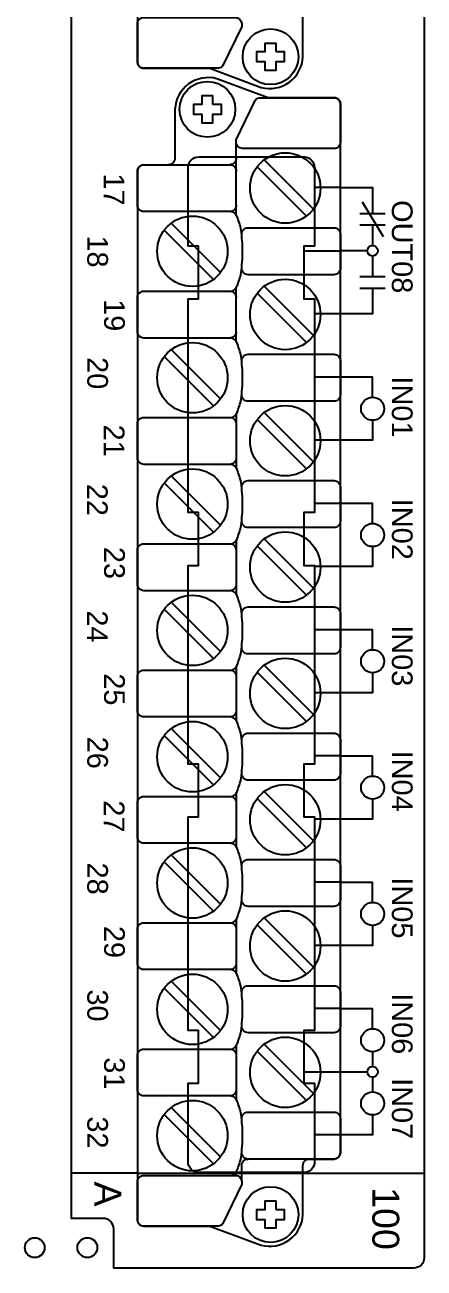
# Model space of a CAD drawing. Extents: x 3 to 47, y 1 to 34.4.
# Drawn here: x 13.21 to 15.11, y 8.36 to 14.26 of the extents above; entities that cross this region are included whole.
import ezdxf

# ---------------------------------------------------------------- set-up
doc = ezdxf.new("R2010")
doc.units = 0
doc.header["$MEASUREMENT"] = 0
for name, color, linetype in [('2_1__X__NONE', 7, 'CONTINUOUS'), ('2_2__8___7__12_VDC_INPUTS_', 7, 'CONTINUOUS'), ('2_3__A___2__125_VDC____5__', 7, 'CONTINUOUS'), ('2_4__B___2__48_VDC____5__1', 7, 'CONTINUOUS'), ('2_5__C___2__220_VDC____5__', 7, 'CONTINUOUS'), ('5_0____DWG', 7, 'CONTINUOUS')]:
    doc.layers.add(name, color=color, linetype=linetype)
doc.styles.add('ARIAL', font='arial.ttf')

msp = doc.modelspace()

# ---------------------------------------------------------------- linework, layer by layer
at = {"layer": '2_1__X__NONE'}
msp.add_lwpolyline([(14.038, 13.6344), (14.5399, 13.6343, -0.385662), (14.5864, 13.585), (14.5863, 13.2102), (14.5363, 13.2102), (14.5362, 12.9601), (14.5865, 12.9601), (14.5865, 11.9446), (14.5362, 11.9446), (14.5362, 11.6943), (14.5865, 11.6943), (14.5865, 10.7498), (14.5362, 10.7498), (14.5362, 10.4996), (14.5864, 10.4996), (14.5865, 9.484), (14.5362, 9.484), (14.5362, 9.2339), (14.5865, 9.2339), (14.5865, 8.8631, -0.439503), (14.5345, 8.8097), (14.0429, 8.8097, -0.46288), (13.9863, 8.8632), (13.9863, 9.2339), (14.036, 9.2339), (14.036, 9.484), (13.9864, 9.484), (13.9863, 10.4996), (14.0359, 10.4996), (14.0359, 10.7498), (13.9863, 10.7498), (13.9863, 11.6943), (14.036, 11.6943), (14.036, 11.9446), (13.9863, 11.9446), (13.9863, 12.9601), (14.036, 12.9601), (14.036, 13.2102), (13.9863, 13.2102), (13.9864, 13.5862, -0.406493)], format="xyb", close=True, dxfattribs=at)
for points in [[(14.7099, 13.4887), (14.5865, 13.4887)], [(14.5362, 13.1887), (14.7099, 13.1887)], [(14.7099, 12.8887), (14.5865, 12.8887)], [(14.7099, 12.5887), (14.5865, 12.5887)], [(14.7099, 12.2887), (14.5865, 12.2887)], [(14.7099, 11.9887), (14.5865, 11.9887)], [(14.7099, 11.6887), (14.5865, 11.6887)], [(14.7099, 11.3887), (14.5865, 11.3887)], [(14.7099, 11.0887), (14.5865, 11.0887)], [(14.7099, 10.7887), (14.5865, 10.7887)], [(14.7099, 10.4887), (14.5865, 10.4887)], [(14.7099, 10.1887), (14.5865, 10.1887)], [(14.7099, 9.8887), (14.5865, 9.8887)], [(14.7099, 9.5887), (14.5865, 9.5887)], [(14.5362, 9.2887), (14.7098, 9.2887)], [(14.7099, 8.9887), (14.5865, 8.9887)], [(13.7459, 8.8074), (14.5319, 8.8074)]]:
    msp.add_lwpolyline(points, dxfattribs=at)
at = {"layer": '2_2__8___7__12_VDC_INPUTS_'}
for points in [[(13.7755, 19.0976, 0.414213), (13.7455, 19.0676), (13.7454, 14.0858, 0.414214), (13.7754, 14.0558), (14.0885, 14.0558), (14.3332, 13.9649, 0.480048), (14.5314, 14.1099), (14.5314, 14.3441, -0.414214), (14.5614, 14.3741), (14.6796, 14.3741, 0.414212), (14.7096, 14.4041), (14.7096, 14.4041), (14.7097, 19.3852, 0.414215), (14.6797, 19.4152), (14.3668, 19.4151), (14.122, 19.506, 0.47859), (13.9235, 19.361), (13.9235, 19.1276, -0.414214), (13.8935, 19.0976)], [(13.7755, 13.5975, 0.414213), (13.7455, 13.5675), (13.7454, 8.5857, 0.414214), (13.7754, 8.5557), (14.0885, 8.5557), (14.3332, 8.4648, 0.480048), (14.5314, 8.6098), (14.5314, 8.844, -0.414214), (14.5614, 8.874), (14.6796, 8.874, 0.414212), (14.7096, 8.904), (14.7096, 8.904), (14.7097, 13.8851, 0.414215), (14.6797, 13.9151), (14.3668, 13.915), (14.122, 14.0059, 0.47859), (13.9235, 13.8609), (13.9235, 13.6275, -0.414214), (13.8935, 13.5975)], [(14.2142, 13.3581), (14.2142, 13.7163), (14.304, 13.9022, -0.241986), (14.3239, 13.915), (14.6796, 13.9151, -0.422157), (14.7095, 13.8884), (14.7096, 13.7041, -0.414214), (14.6796, 13.6741), (14.2425, 13.6741, -0.390527), (14.2142, 13.7041)], [(14.2142, 13.4046, -0.414214), (14.1842, 13.3746), (13.7755, 13.3746, -0.414214), (13.7455, 13.4046), (13.7455, 13.5675, -0.414214), (13.7755, 13.5975), (14.1842, 13.5975, -0.414214), (14.2142, 13.5675)], [(14.2142, 13.6275, -0.414214), (14.1842, 13.5975)], [(14.1842, 12.9967, 0.191033), (14.2081, 13.0052, 0.081668), (14.2183, 13.0209, 0.0591), (14.2376, 13.0846, 0.034646), (14.2447, 13.1861, 0.03436), (14.2376, 13.2868, 0.0591), (14.2183, 13.3505, 0.081668), (14.2081, 13.3661, 0.191033), (14.1842, 13.3746)], [(14.2409, 13.2598), (14.2409, 13.2676, -0.414214), (14.2709, 13.2976), (14.6796, 13.2976, -0.414214), (14.7096, 13.2676), (14.7096, 13.1048, -0.414214), (14.6796, 13.0748), (14.2709, 13.0748, -0.414214), (14.2409, 13.1048), (14.2409, 13.1116)], [(14.2142, 12.8039, -0.414214), (14.1842, 12.7739), (13.7755, 12.7739, -0.414214), (13.7455, 12.8039), (13.7455, 12.9667, -0.414214), (13.7755, 12.9967), (14.1842, 12.9967, -0.414214), (14.2142, 12.9667)], [(14.1842, 12.396, 0.191033), (14.2081, 12.4045, 0.081668), (14.2183, 12.4201, 0.0591), (14.2376, 12.4838, 0.034646), (14.2447, 12.5853, 0.03436), (14.2376, 12.686, 0.0591), (14.2183, 12.7497, 0.081668), (14.2081, 12.7654, 0.191033), (14.1842, 12.7739)], [(14.2409, 12.659), (14.2409, 12.6669, -0.414214), (14.2709, 12.6969), (14.6796, 12.6969, -0.414214), (14.7096, 12.6669), (14.7096, 12.504, -0.414214), (14.6796, 12.474), (14.2709, 12.474, -0.414214), (14.2409, 12.504), (14.2409, 12.5109)], [(14.2142, 12.2039, -0.414214), (14.1842, 12.1739), (13.7755, 12.1739, -0.414214), (13.7455, 12.2039), (13.7455, 12.3667, -0.414214), (13.7755, 12.3967), (14.1842, 12.3967, -0.414214), (14.2142, 12.3667)], [(14.1842, 11.796, 0.191033), (14.2081, 11.8045, 0.081668), (14.2183, 11.8201, 0.0591), (14.2376, 11.8838, 0.034646), (14.2447, 11.9853, 0.03436), (14.2376, 12.086, 0.0591), (14.2183, 12.1497, 0.081668), (14.2081, 12.1654, 0.191033), (14.1842, 12.1739)], [(14.2409, 12.059), (14.2409, 12.0669, -0.414214), (14.2709, 12.0969), (14.6796, 12.0969, -0.414214), (14.7096, 12.0669), (14.7096, 11.904, -0.414214), (14.6796, 11.874), (14.2709, 11.874, -0.414214), (14.2409, 11.904), (14.2409, 11.9108)], [(14.2142, 11.6039, -0.414214), (14.1842, 11.5739), (13.7755, 11.5739, -0.414214), (13.7455, 11.6039), (13.7455, 11.7667, -0.414214), (13.7755, 11.7967), (14.1842, 11.7967, -0.414214), (14.2142, 11.7667)], [(14.1842, 11.1959, 0.191033), (14.2081, 11.2045, 0.081668), (14.2183, 11.2201, 0.0591), (14.2376, 11.2838, 0.034646), (14.2447, 11.3853, 0.03436), (14.2376, 11.486, 0.0591), (14.2183, 11.5497, 0.081668), (14.2081, 11.5654, 0.191033), (14.1842, 11.5739)], [(14.2409, 11.459), (14.2409, 11.4669, -0.414214), (14.2709, 11.4969), (14.6796, 11.4969, -0.414214), (14.7096, 11.4669), (14.7096, 11.304, -0.414214), (14.6796, 11.274), (14.2709, 11.274, -0.414214), (14.2409, 11.304), (14.2409, 11.3108)], [(14.2142, 11.0039, -0.414214), (14.1842, 10.9739), (13.7755, 10.9739, -0.414214), (13.7455, 11.0039), (13.7455, 11.1667, -0.414214), (13.7755, 11.1967), (14.1842, 11.1967, -0.414214), (14.2142, 11.1667)], [(14.1842, 10.5959, 0.191033), (14.2081, 10.6045, 0.081668), (14.2183, 10.6201, 0.0591), (14.2376, 10.6838, 0.034646), (14.2447, 10.7853, 0.03436), (14.2376, 10.886, 0.0591), (14.2183, 10.9497, 0.081668), (14.2081, 10.9653, 0.191033), (14.1842, 10.9739)], [(14.2409, 10.859), (14.2409, 10.8669, -0.414214), (14.2709, 10.8969), (14.6796, 10.8969, -0.414214), (14.7096, 10.8669), (14.7096, 10.704, -0.414214), (14.6796, 10.674), (14.2709, 10.674, -0.414214), (14.2409, 10.704), (14.2409, 10.7108)], [(14.2142, 10.4039, -0.414214), (14.1842, 10.3739), (13.7755, 10.3739, -0.414214), (13.7455, 10.4039), (13.7455, 10.5667, -0.414214), (13.7755, 10.5967), (14.1842, 10.5967, -0.414214), (14.2142, 10.5667)], [(14.1842, 9.9959, 0.191033), (14.2081, 10.0045, 0.081668), (14.2183, 10.0201, 0.0591), (14.2376, 10.0838, 0.034646), (14.2447, 10.1853, 0.03436), (14.2376, 10.286, 0.0591), (14.2183, 10.3497, 0.081668), (14.2081, 10.3653, 0.191033), (14.1842, 10.3739)], [(14.2409, 10.259), (14.2409, 10.2669, -0.414214), (14.2709, 10.2969), (14.6796, 10.2969, -0.414214), (14.7096, 10.2669), (14.7096, 10.104, -0.414214), (14.6796, 10.074), (14.2709, 10.074, -0.414214), (14.2409, 10.104), (14.2409, 10.1108)], [(14.2142, 9.8039, -0.414214), (14.1842, 9.7739), (13.7755, 9.7739, -0.414214), (13.7455, 9.8039), (13.7455, 9.9667, -0.414214), (13.7755, 9.9967), (14.1842, 9.9967, -0.414214), (14.2142, 9.9667)], [(14.1842, 9.3959, 0.191033), (14.2081, 9.4045, 0.081668), (14.2183, 9.4201, 0.0591), (14.2376, 9.4838, 0.034646), (14.2447, 9.5853, 0.03436), (14.2376, 9.686, 0.0591), (14.2183, 9.7497, 0.081668), (14.2081, 9.7653, 0.191033), (14.1842, 9.7739)], [(14.2409, 9.659), (14.2409, 9.6669, -0.414214), (14.2709, 9.6969), (14.6796, 9.6969, -0.414214), (14.7096, 9.6669), (14.7096, 9.504, -0.414214), (14.6796, 9.474), (14.2709, 9.474, -0.414214), (14.2409, 9.504), (14.2409, 9.5108)], [(14.2142, 9.2039, -0.414214), (14.1842, 9.1739), (13.7755, 9.1739, -0.414214), (13.7455, 9.2039), (13.7455, 9.3667, -0.414214), (13.7755, 9.3967), (14.1842, 9.3967, -0.414214), (14.2142, 9.3667)], [(14.1927, 8.7967, 0.127742), (14.2081, 8.8044, 0.081668), (14.2183, 8.8201, 0.0591), (14.2376, 8.8838, 0.034646), (14.2447, 8.9853, 0.03436), (14.2376, 9.086, 0.0591), (14.2183, 9.1497, 0.081668), (14.2081, 9.1653, 0.191033), (14.1842, 9.1738)], [(14.2409, 9.059), (14.2409, 9.0668, -0.414214), (14.2709, 9.0968), (14.6796, 9.0968, -0.414214), (14.7096, 9.0668), (14.7096, 8.904, -0.414214), (14.6796, 8.874), (14.2709, 8.874, -0.414214), (14.2409, 8.904), (14.2409, 8.9108)], [(14.2408, 8.7667), (14.2407, 8.844, -0.414214), (14.2707, 8.874)]]:
    msp.add_lwpolyline(points, format="xyb", dxfattribs=at)
for points in [[(13.7456, 14.0824), (13.7454, 14.2668, -0.414214), (13.7754, 14.2968), (14.2125, 14.2968, -0.390527), (14.2408, 14.2668), (14.2408, 14.2545), (14.1511, 14.0686, -0.241514), (14.1311, 14.0558), (13.7754, 14.0558, -0.422157)], [(13.7456, 8.5823), (13.7454, 8.7667, -0.414214), (13.7754, 8.7967), (14.2125, 8.7967, -0.390527), (14.2408, 8.7667), (14.2408, 8.7544), (14.1511, 8.5685, -0.241514), (14.1311, 8.5557), (13.7754, 8.5557, -0.422157)]]:
    msp.add_lwpolyline(points, format="xyb", close=True, dxfattribs=at)
for points in [[(14.4025, 14.1353), (14.4428, 14.1353), (14.4428, 14.0854), (14.4025, 14.0854), (14.4025, 14.0452), (14.3526, 14.0452), (14.3526, 14.0854), (14.3126, 14.0854), (14.3126, 14.1353), (14.3526, 14.1353), (14.3526, 14.1755), (14.4025, 14.1755)], [(14.1024, 13.8854), (14.1427, 13.8854), (14.1427, 13.8355), (14.1024, 13.8355), (14.1024, 13.7954), (14.0525, 13.7954), (14.0525, 13.8355), (14.0125, 13.8355), (14.0125, 13.8854), (14.0525, 13.8854), (14.0525, 13.9256), (14.1024, 13.9256)], [(14.4025, 8.6352), (14.4428, 8.6352), (14.4428, 8.5853), (14.4025, 8.5853), (14.4025, 8.5451), (14.3526, 8.5451), (14.3526, 8.5853), (14.3126, 8.5853), (14.3126, 8.6352), (14.3526, 8.6352), (14.3526, 8.6754), (14.4025, 8.6754)]]:
    msp.add_lwpolyline(points, close=True, dxfattribs=at)
for points in [[(14.5478, 13.3529), (14.3137, 13.5871)], [(14.5813, 13.3864), (14.3471, 13.6205)], [(14.1403, 13.0857), (13.9061, 13.3199)], [(14.1068, 13.0523), (13.8727, 13.2865)], [(14.2142, 12.7574), (14.2142, 13.0133)], [(14.5813, 12.7856), (14.3471, 13.0198)], [(14.5478, 12.7522), (14.3137, 12.9864)], [(14.1403, 12.485), (13.9061, 12.7191)], [(14.1068, 12.4515), (13.8727, 12.6857)], [(14.2142, 12.4125), (14.2142, 12.1574)], [(14.5813, 12.1856), (14.3471, 12.4198)], [(14.5478, 12.1522), (14.3137, 12.3864)], [(14.1403, 11.8849), (13.9061, 12.1191)], [(14.1068, 11.8515), (13.8727, 12.0857)], [(14.2142, 11.8125), (14.2142, 11.5573)], [(14.5813, 11.5856), (14.3471, 11.8198)], [(14.5478, 11.5522), (14.3137, 11.7863)], [(14.1403, 11.2849), (13.9061, 11.5191)], [(14.1068, 11.2515), (13.8727, 11.4857)], [(14.2142, 11.2125), (14.2142, 10.9573)], [(14.5478, 10.9522), (14.3137, 11.1863)], [(14.5813, 10.9856), (14.3471, 11.2198)], [(14.1068, 10.6515), (13.8727, 10.8857)], [(14.1403, 10.6849), (13.9061, 10.9191)], [(14.2142, 10.6125), (14.2142, 10.3573)], [(14.5478, 10.3522), (14.3137, 10.5863)], [(14.5813, 10.3856), (14.3471, 10.6198)], [(14.1068, 10.0515), (13.8727, 10.2857)], [(14.1403, 10.0849), (13.9061, 10.3191)], [(14.2142, 10.0125), (14.2142, 9.7573)], [(14.5478, 9.7522), (14.3137, 9.9863)], [(14.5813, 9.7856), (14.3471, 10.0198)], [(14.1068, 9.4515), (13.8727, 9.6857)], [(14.1403, 9.4849), (13.9061, 9.7191)], [(14.2142, 9.4125), (14.2142, 9.1573)], [(14.5813, 9.1856), (14.3471, 9.4197)], [(14.5478, 9.1522), (14.3137, 9.3863)], [(14.1403, 8.8849), (13.9061, 9.1191)], [(14.1068, 8.8515), (13.8727, 9.0857)], [(14.2149, 8.7964), (14.2149, 8.8135)]]:
    msp.add_lwpolyline(points, dxfattribs=at)
for centre, radius in [((14.3777, 14.1103), 0.1324), ((14.0776, 13.8605), 0.1324), ((14.4475, 13.4867), 0.1673), ((14.0065, 13.1861), 0.1673), ((14.4475, 12.886), 0.1673), ((14.0065, 12.5853), 0.1673), ((14.4475, 12.286), 0.1673), ((14.0065, 11.9853), 0.1673), ((14.4475, 11.686), 0.1673), ((14.0065, 11.3853), 0.1673), ((14.4475, 11.086), 0.1673), ((14.0065, 10.7853), 0.1673), ((14.4475, 10.486), 0.1673), ((14.0065, 10.1853), 0.1673), ((14.4475, 9.886), 0.1673), ((14.0065, 9.5853), 0.1673), ((14.4475, 9.286), 0.1673), ((14.0065, 8.9853), 0.1673), ((14.3777, 8.6102), 0.1324)]:
    msp.add_circle(centre, radius, dxfattribs=at)
at = {"layer": '2_3__A___2__125_VDC____5__'}
for points in [[(13.7755, 19.0976, 0.414213), (13.7455, 19.0676), (13.7454, 14.0858, 0.414214), (13.7754, 14.0558), (14.0885, 14.0558), (14.3332, 13.9649, 0.480048), (14.5314, 14.1099), (14.5314, 14.3441, -0.414214), (14.5614, 14.3741), (14.6796, 14.3741, 0.414212), (14.7096, 14.4041), (14.7096, 14.4041), (14.7097, 19.3852, 0.414215), (14.6797, 19.4152), (14.3668, 19.4151), (14.122, 19.506, 0.47859), (13.9235, 19.361), (13.9235, 19.1276, -0.414214), (13.8935, 19.0976)], [(13.7755, 13.5975, 0.414213), (13.7455, 13.5675), (13.7454, 8.5857, 0.414214), (13.7754, 8.5557), (14.0885, 8.5557), (14.3332, 8.4648, 0.480048), (14.5314, 8.6098), (14.5314, 8.844, -0.414214), (14.5614, 8.874), (14.6796, 8.874, 0.414212), (14.7096, 8.904), (14.7096, 8.904), (14.7097, 13.8851, 0.414215), (14.6797, 13.9151), (14.3668, 13.915), (14.122, 14.0059, 0.47859), (13.9235, 13.8609), (13.9235, 13.6275, -0.414214), (13.8935, 13.5975)], [(14.2142, 13.3581), (14.2142, 13.7163), (14.304, 13.9022, -0.241986), (14.3239, 13.915), (14.6796, 13.9151, -0.422157), (14.7095, 13.8884), (14.7096, 13.7041, -0.414214), (14.6796, 13.6741), (14.2425, 13.6741, -0.390527), (14.2142, 13.7041)], [(14.2142, 13.4046, -0.414214), (14.1842, 13.3746), (13.7755, 13.3746, -0.414214), (13.7455, 13.4046), (13.7455, 13.5675, -0.414214), (13.7755, 13.5975), (14.1842, 13.5975, -0.414214), (14.2142, 13.5675)], [(14.2142, 13.6275, -0.414214), (14.1842, 13.5975)], [(14.1842, 12.9967, 0.191033), (14.2081, 13.0052, 0.081668), (14.2183, 13.0209, 0.0591), (14.2376, 13.0846, 0.034646), (14.2447, 13.1861, 0.03436), (14.2376, 13.2868, 0.0591), (14.2183, 13.3505, 0.081668), (14.2081, 13.3661, 0.191033), (14.1842, 13.3746)], [(14.2409, 13.2598), (14.2409, 13.2676, -0.414214), (14.2709, 13.2976), (14.6796, 13.2976, -0.414214), (14.7096, 13.2676), (14.7096, 13.1048, -0.414214), (14.6796, 13.0748), (14.2709, 13.0748, -0.414214), (14.2409, 13.1048), (14.2409, 13.1116)], [(14.2142, 12.8039, -0.414214), (14.1842, 12.7739), (13.7755, 12.7739, -0.414214), (13.7455, 12.8039), (13.7455, 12.9667, -0.414214), (13.7755, 12.9967), (14.1842, 12.9967, -0.414214), (14.2142, 12.9667)], [(14.1842, 12.396, 0.191033), (14.2081, 12.4045, 0.081668), (14.2183, 12.4201, 0.0591), (14.2376, 12.4838, 0.034646), (14.2447, 12.5853, 0.03436), (14.2376, 12.686, 0.0591), (14.2183, 12.7497, 0.081668), (14.2081, 12.7654, 0.191033), (14.1842, 12.7739)], [(14.2409, 12.659), (14.2409, 12.6669, -0.414214), (14.2709, 12.6969), (14.6796, 12.6969, -0.414214), (14.7096, 12.6669), (14.7096, 12.504, -0.414214), (14.6796, 12.474), (14.2709, 12.474, -0.414214), (14.2409, 12.504), (14.2409, 12.5109)], [(14.2142, 12.2039, -0.414214), (14.1842, 12.1739), (13.7755, 12.1739, -0.414214), (13.7455, 12.2039), (13.7455, 12.3667, -0.414214), (13.7755, 12.3967), (14.1842, 12.3967, -0.414214), (14.2142, 12.3667)], [(14.1842, 11.796, 0.191033), (14.2081, 11.8045, 0.081668), (14.2183, 11.8201, 0.0591), (14.2376, 11.8838, 0.034646), (14.2447, 11.9853, 0.03436), (14.2376, 12.086, 0.0591), (14.2183, 12.1497, 0.081668), (14.2081, 12.1654, 0.191033), (14.1842, 12.1739)], [(14.2409, 12.059), (14.2409, 12.0669, -0.414214), (14.2709, 12.0969), (14.6796, 12.0969, -0.414214), (14.7096, 12.0669), (14.7096, 11.904, -0.414214), (14.6796, 11.874), (14.2709, 11.874, -0.414214), (14.2409, 11.904), (14.2409, 11.9108)], [(14.2142, 11.6039, -0.414214), (14.1842, 11.5739), (13.7755, 11.5739, -0.414214), (13.7455, 11.6039), (13.7455, 11.7667, -0.414214), (13.7755, 11.7967), (14.1842, 11.7967, -0.414214), (14.2142, 11.7667)], [(14.1842, 11.1959, 0.191033), (14.2081, 11.2045, 0.081668), (14.2183, 11.2201, 0.0591), (14.2376, 11.2838, 0.034646), (14.2447, 11.3853, 0.03436), (14.2376, 11.486, 0.0591), (14.2183, 11.5497, 0.081668), (14.2081, 11.5654, 0.191033), (14.1842, 11.5739)], [(14.2409, 11.459), (14.2409, 11.4669, -0.414214), (14.2709, 11.4969), (14.6796, 11.4969, -0.414214), (14.7096, 11.4669), (14.7096, 11.304, -0.414214), (14.6796, 11.274), (14.2709, 11.274, -0.414214), (14.2409, 11.304), (14.2409, 11.3108)], [(14.2142, 11.0039, -0.414214), (14.1842, 10.9739), (13.7755, 10.9739, -0.414214), (13.7455, 11.0039), (13.7455, 11.1667, -0.414214), (13.7755, 11.1967), (14.1842, 11.1967, -0.414214), (14.2142, 11.1667)], [(14.1842, 10.5959, 0.191033), (14.2081, 10.6045, 0.081668), (14.2183, 10.6201, 0.0591), (14.2376, 10.6838, 0.034646), (14.2447, 10.7853, 0.03436), (14.2376, 10.886, 0.0591), (14.2183, 10.9497, 0.081668), (14.2081, 10.9653, 0.191033), (14.1842, 10.9739)], [(14.2409, 10.859), (14.2409, 10.8669, -0.414214), (14.2709, 10.8969), (14.6796, 10.8969, -0.414214), (14.7096, 10.8669), (14.7096, 10.704, -0.414214), (14.6796, 10.674), (14.2709, 10.674, -0.414214), (14.2409, 10.704), (14.2409, 10.7108)], [(14.2142, 10.4039, -0.414214), (14.1842, 10.3739), (13.7755, 10.3739, -0.414214), (13.7455, 10.4039), (13.7455, 10.5667, -0.414214), (13.7755, 10.5967), (14.1842, 10.5967, -0.414214), (14.2142, 10.5667)], [(14.1842, 9.9959, 0.191033), (14.2081, 10.0045, 0.081668), (14.2183, 10.0201, 0.0591), (14.2376, 10.0838, 0.034646), (14.2447, 10.1853, 0.03436), (14.2376, 10.286, 0.0591), (14.2183, 10.3497, 0.081668), (14.2081, 10.3653, 0.191033), (14.1842, 10.3739)], [(14.2409, 10.259), (14.2409, 10.2669, -0.414214), (14.2709, 10.2969), (14.6796, 10.2969, -0.414214), (14.7096, 10.2669), (14.7096, 10.104, -0.414214), (14.6796, 10.074), (14.2709, 10.074, -0.414214), (14.2409, 10.104), (14.2409, 10.1108)], [(14.2142, 9.8039, -0.414214), (14.1842, 9.7739), (13.7755, 9.7739, -0.414214), (13.7455, 9.8039), (13.7455, 9.9667, -0.414214), (13.7755, 9.9967), (14.1842, 9.9967, -0.414214), (14.2142, 9.9667)], [(14.1842, 9.3959, 0.191033), (14.2081, 9.4045, 0.081668), (14.2183, 9.4201, 0.0591), (14.2376, 9.4838, 0.034646), (14.2447, 9.5853, 0.03436), (14.2376, 9.686, 0.0591), (14.2183, 9.7497, 0.081668), (14.2081, 9.7653, 0.191033), (14.1842, 9.7739)], [(14.2409, 9.659), (14.2409, 9.6669, -0.414214), (14.2709, 9.6969), (14.6796, 9.6969, -0.414214), (14.7096, 9.6669), (14.7096, 9.504, -0.414214), (14.6796, 9.474), (14.2709, 9.474, -0.414214), (14.2409, 9.504), (14.2409, 9.5108)], [(14.2142, 9.2039, -0.414214), (14.1842, 9.1739), (13.7755, 9.1739, -0.414214), (13.7455, 9.2039), (13.7455, 9.3667, -0.414214), (13.7755, 9.3967), (14.1842, 9.3967, -0.414214), (14.2142, 9.3667)], [(14.1927, 8.7967, 0.127742), (14.2081, 8.8044, 0.081668), (14.2183, 8.8201, 0.0591), (14.2376, 8.8838, 0.034646), (14.2447, 8.9853, 0.03436), (14.2376, 9.086, 0.0591), (14.2183, 9.1497, 0.081668), (14.2081, 9.1653, 0.191033), (14.1842, 9.1738)], [(14.2409, 9.059), (14.2409, 9.0668, -0.414214), (14.2709, 9.0968), (14.6796, 9.0968, -0.414214), (14.7096, 9.0668), (14.7096, 8.904, -0.414214), (14.6796, 8.874), (14.2709, 8.874, -0.414214), (14.2409, 8.904), (14.2409, 8.9108)], [(14.2408, 8.7667), (14.2407, 8.844, -0.414214), (14.2707, 8.874)]]:
    msp.add_lwpolyline(points, format="xyb", dxfattribs=at)
for points in [[(13.7456, 14.0824), (13.7454, 14.2668, -0.414214), (13.7754, 14.2968), (14.2125, 14.2968, -0.390527), (14.2408, 14.2668), (14.2408, 14.2545), (14.1511, 14.0686, -0.241514), (14.1311, 14.0558), (13.7754, 14.0558, -0.422157)], [(13.7456, 8.5823), (13.7454, 8.7667, -0.414214), (13.7754, 8.7967), (14.2125, 8.7967, -0.390527), (14.2408, 8.7667), (14.2408, 8.7544), (14.1511, 8.5685, -0.241514), (14.1311, 8.5557), (13.7754, 8.5557, -0.422157)]]:
    msp.add_lwpolyline(points, format="xyb", close=True, dxfattribs=at)
for points in [[(14.4025, 14.1353), (14.4428, 14.1353), (14.4428, 14.0854), (14.4025, 14.0854), (14.4025, 14.0452), (14.3526, 14.0452), (14.3526, 14.0854), (14.3126, 14.0854), (14.3126, 14.1353), (14.3526, 14.1353), (14.3526, 14.1755), (14.4025, 14.1755)], [(14.1024, 13.8854), (14.1427, 13.8854), (14.1427, 13.8355), (14.1024, 13.8355), (14.1024, 13.7954), (14.0525, 13.7954), (14.0525, 13.8355), (14.0125, 13.8355), (14.0125, 13.8854), (14.0525, 13.8854), (14.0525, 13.9256), (14.1024, 13.9256)], [(14.4025, 8.6352), (14.4428, 8.6352), (14.4428, 8.5853), (14.4025, 8.5853), (14.4025, 8.5451), (14.3526, 8.5451), (14.3526, 8.5853), (14.3126, 8.5853), (14.3126, 8.6352), (14.3526, 8.6352), (14.3526, 8.6754), (14.4025, 8.6754)]]:
    msp.add_lwpolyline(points, close=True, dxfattribs=at)
for points in [[(14.5478, 13.3529), (14.3137, 13.5871)], [(14.5813, 13.3864), (14.3471, 13.6205)], [(14.1403, 13.0857), (13.9061, 13.3199)], [(14.1068, 13.0523), (13.8727, 13.2865)], [(14.2142, 12.7574), (14.2142, 13.0133)], [(14.5813, 12.7856), (14.3471, 13.0198)], [(14.5478, 12.7522), (14.3137, 12.9864)], [(14.1403, 12.485), (13.9061, 12.7191)], [(14.1068, 12.4515), (13.8727, 12.6857)], [(14.2142, 12.4125), (14.2142, 12.1574)], [(14.5813, 12.1856), (14.3471, 12.4198)], [(14.5478, 12.1522), (14.3137, 12.3864)], [(14.1403, 11.8849), (13.9061, 12.1191)], [(14.1068, 11.8515), (13.8727, 12.0857)], [(14.2142, 11.8125), (14.2142, 11.5573)], [(14.5813, 11.5856), (14.3471, 11.8198)], [(14.5478, 11.5522), (14.3137, 11.7863)], [(14.1403, 11.2849), (13.9061, 11.5191)], [(14.1068, 11.2515), (13.8727, 11.4857)], [(14.2142, 11.2125), (14.2142, 10.9573)], [(14.5478, 10.9522), (14.3137, 11.1863)], [(14.5813, 10.9856), (14.3471, 11.2198)], [(14.1068, 10.6515), (13.8727, 10.8857)], [(14.1403, 10.6849), (13.9061, 10.9191)], [(14.2142, 10.6125), (14.2142, 10.3573)], [(14.5478, 10.3522), (14.3137, 10.5863)], [(14.5813, 10.3856), (14.3471, 10.6198)], [(14.1068, 10.0515), (13.8727, 10.2857)], [(14.1403, 10.0849), (13.9061, 10.3191)], [(14.2142, 10.0125), (14.2142, 9.7573)], [(14.5478, 9.7522), (14.3137, 9.9863)], [(14.5813, 9.7856), (14.3471, 10.0198)], [(14.1068, 9.4515), (13.8727, 9.6857)], [(14.1403, 9.4849), (13.9061, 9.7191)], [(14.2142, 9.4125), (14.2142, 9.1573)], [(14.5813, 9.1856), (14.3471, 9.4197)], [(14.5478, 9.1522), (14.3137, 9.3863)], [(14.1403, 8.8849), (13.9061, 9.1191)], [(14.1068, 8.8515), (13.8727, 9.0857)], [(14.2149, 8.7964), (14.2149, 8.8135)]]:
    msp.add_lwpolyline(points, dxfattribs=at)
for centre, radius in [((14.3777, 14.1103), 0.1324), ((14.0776, 13.8605), 0.1324), ((14.4475, 13.4867), 0.1673), ((14.0065, 13.1861), 0.1673), ((14.4475, 12.886), 0.1673), ((14.0065, 12.5853), 0.1673), ((14.4475, 12.286), 0.1673), ((14.0065, 11.9853), 0.1673), ((14.4475, 11.686), 0.1673), ((14.0065, 11.3853), 0.1673), ((14.4475, 11.086), 0.1673), ((14.0065, 10.7853), 0.1673), ((14.4475, 10.486), 0.1673), ((14.0065, 10.1853), 0.1673), ((14.4475, 9.886), 0.1673), ((14.0065, 9.5853), 0.1673), ((14.4475, 9.286), 0.1673), ((14.0065, 8.9853), 0.1673), ((14.3777, 8.6102), 0.1324)]:
    msp.add_circle(centre, radius, dxfattribs=at)
at = {"layer": '2_4__B___2__48_VDC____5__1'}
for points in [[(13.7755, 19.0976, 0.414213), (13.7455, 19.0676), (13.7454, 14.0858, 0.414214), (13.7754, 14.0558), (14.0885, 14.0558), (14.3332, 13.9649, 0.480048), (14.5314, 14.1099), (14.5314, 14.3441, -0.414214), (14.5614, 14.3741), (14.6796, 14.3741, 0.414212), (14.7096, 14.4041), (14.7096, 14.4041), (14.7097, 19.3852, 0.414215), (14.6797, 19.4152), (14.3668, 19.4151), (14.122, 19.506, 0.47859), (13.9235, 19.361), (13.9235, 19.1276, -0.414214), (13.8935, 19.0976)], [(13.7755, 13.5975, 0.414213), (13.7455, 13.5675), (13.7454, 8.5857, 0.414214), (13.7754, 8.5557), (14.0885, 8.5557), (14.3332, 8.4648, 0.480048), (14.5314, 8.6098), (14.5314, 8.844, -0.414214), (14.5614, 8.874), (14.6796, 8.874, 0.414212), (14.7096, 8.904), (14.7096, 8.904), (14.7097, 13.8851, 0.414215), (14.6797, 13.9151), (14.3668, 13.915), (14.122, 14.0059, 0.47859), (13.9235, 13.8609), (13.9235, 13.6275, -0.414214), (13.8935, 13.5975)], [(14.2142, 13.3581), (14.2142, 13.7163), (14.304, 13.9022, -0.241986), (14.3239, 13.915), (14.6796, 13.9151, -0.422157), (14.7095, 13.8884), (14.7096, 13.7041, -0.414214), (14.6796, 13.6741), (14.2425, 13.6741, -0.390527), (14.2142, 13.7041)], [(14.2142, 13.4046, -0.414214), (14.1842, 13.3746), (13.7755, 13.3746, -0.414214), (13.7455, 13.4046), (13.7455, 13.5675, -0.414214), (13.7755, 13.5975), (14.1842, 13.5975, -0.414214), (14.2142, 13.5675)], [(14.2142, 13.6275, -0.414214), (14.1842, 13.5975)], [(14.1842, 12.9967, 0.191033), (14.2081, 13.0052, 0.081668), (14.2183, 13.0209, 0.0591), (14.2376, 13.0846, 0.034646), (14.2447, 13.1861, 0.03436), (14.2376, 13.2868, 0.0591), (14.2183, 13.3505, 0.081668), (14.2081, 13.3661, 0.191033), (14.1842, 13.3746)], [(14.2409, 13.2598), (14.2409, 13.2676, -0.414214), (14.2709, 13.2976), (14.6796, 13.2976, -0.414214), (14.7096, 13.2676), (14.7096, 13.1048, -0.414214), (14.6796, 13.0748), (14.2709, 13.0748, -0.414214), (14.2409, 13.1048), (14.2409, 13.1116)], [(14.2142, 12.8039, -0.414214), (14.1842, 12.7739), (13.7755, 12.7739, -0.414214), (13.7455, 12.8039), (13.7455, 12.9667, -0.414214), (13.7755, 12.9967), (14.1842, 12.9967, -0.414214), (14.2142, 12.9667)], [(14.1842, 12.396, 0.191033), (14.2081, 12.4045, 0.081668), (14.2183, 12.4201, 0.0591), (14.2376, 12.4838, 0.034646), (14.2447, 12.5853, 0.03436), (14.2376, 12.686, 0.0591), (14.2183, 12.7497, 0.081668), (14.2081, 12.7654, 0.191033), (14.1842, 12.7739)], [(14.2409, 12.659), (14.2409, 12.6669, -0.414214), (14.2709, 12.6969), (14.6796, 12.6969, -0.414214), (14.7096, 12.6669), (14.7096, 12.504, -0.414214), (14.6796, 12.474), (14.2709, 12.474, -0.414214), (14.2409, 12.504), (14.2409, 12.5109)], [(14.2142, 12.2039, -0.414214), (14.1842, 12.1739), (13.7755, 12.1739, -0.414214), (13.7455, 12.2039), (13.7455, 12.3667, -0.414214), (13.7755, 12.3967), (14.1842, 12.3967, -0.414214), (14.2142, 12.3667)], [(14.1842, 11.796, 0.191033), (14.2081, 11.8045, 0.081668), (14.2183, 11.8201, 0.0591), (14.2376, 11.8838, 0.034646), (14.2447, 11.9853, 0.03436), (14.2376, 12.086, 0.0591), (14.2183, 12.1497, 0.081668), (14.2081, 12.1654, 0.191033), (14.1842, 12.1739)], [(14.2409, 12.059), (14.2409, 12.0669, -0.414214), (14.2709, 12.0969), (14.6796, 12.0969, -0.414214), (14.7096, 12.0669), (14.7096, 11.904, -0.414214), (14.6796, 11.874), (14.2709, 11.874, -0.414214), (14.2409, 11.904), (14.2409, 11.9108)], [(14.2142, 11.6039, -0.414214), (14.1842, 11.5739), (13.7755, 11.5739, -0.414214), (13.7455, 11.6039), (13.7455, 11.7667, -0.414214), (13.7755, 11.7967), (14.1842, 11.7967, -0.414214), (14.2142, 11.7667)], [(14.1842, 11.1959, 0.191033), (14.2081, 11.2045, 0.081668), (14.2183, 11.2201, 0.0591), (14.2376, 11.2838, 0.034646), (14.2447, 11.3853, 0.03436), (14.2376, 11.486, 0.0591), (14.2183, 11.5497, 0.081668), (14.2081, 11.5654, 0.191033), (14.1842, 11.5739)], [(14.2409, 11.459), (14.2409, 11.4669, -0.414214), (14.2709, 11.4969), (14.6796, 11.4969, -0.414214), (14.7096, 11.4669), (14.7096, 11.304, -0.414214), (14.6796, 11.274), (14.2709, 11.274, -0.414214), (14.2409, 11.304), (14.2409, 11.3108)], [(14.2142, 11.0039, -0.414214), (14.1842, 10.9739), (13.7755, 10.9739, -0.414214), (13.7455, 11.0039), (13.7455, 11.1667, -0.414214), (13.7755, 11.1967), (14.1842, 11.1967, -0.414214), (14.2142, 11.1667)], [(14.1842, 10.5959, 0.191033), (14.2081, 10.6045, 0.081668), (14.2183, 10.6201, 0.0591), (14.2376, 10.6838, 0.034646), (14.2447, 10.7853, 0.03436), (14.2376, 10.886, 0.0591), (14.2183, 10.9497, 0.081668), (14.2081, 10.9653, 0.191033), (14.1842, 10.9739)], [(14.2409, 10.859), (14.2409, 10.8669, -0.414214), (14.2709, 10.8969), (14.6796, 10.8969, -0.414214), (14.7096, 10.8669), (14.7096, 10.704, -0.414214), (14.6796, 10.674), (14.2709, 10.674, -0.414214), (14.2409, 10.704), (14.2409, 10.7108)], [(14.2142, 10.4039, -0.414214), (14.1842, 10.3739), (13.7755, 10.3739, -0.414214), (13.7455, 10.4039), (13.7455, 10.5667, -0.414214), (13.7755, 10.5967), (14.1842, 10.5967, -0.414214), (14.2142, 10.5667)], [(14.1842, 9.9959, 0.191033), (14.2081, 10.0045, 0.081668), (14.2183, 10.0201, 0.0591), (14.2376, 10.0838, 0.034646), (14.2447, 10.1853, 0.03436), (14.2376, 10.286, 0.0591), (14.2183, 10.3497, 0.081668), (14.2081, 10.3653, 0.191033), (14.1842, 10.3739)], [(14.2409, 10.259), (14.2409, 10.2669, -0.414214), (14.2709, 10.2969), (14.6796, 10.2969, -0.414214), (14.7096, 10.2669), (14.7096, 10.104, -0.414214), (14.6796, 10.074), (14.2709, 10.074, -0.414214), (14.2409, 10.104), (14.2409, 10.1108)], [(14.2142, 9.8039, -0.414214), (14.1842, 9.7739), (13.7755, 9.7739, -0.414214), (13.7455, 9.8039), (13.7455, 9.9667, -0.414214), (13.7755, 9.9967), (14.1842, 9.9967, -0.414214), (14.2142, 9.9667)], [(14.1842, 9.3959, 0.191033), (14.2081, 9.4045, 0.081668), (14.2183, 9.4201, 0.0591), (14.2376, 9.4838, 0.034646), (14.2447, 9.5853, 0.03436), (14.2376, 9.686, 0.0591), (14.2183, 9.7497, 0.081668), (14.2081, 9.7653, 0.191033), (14.1842, 9.7739)], [(14.2409, 9.659), (14.2409, 9.6669, -0.414214), (14.2709, 9.6969), (14.6796, 9.6969, -0.414214), (14.7096, 9.6669), (14.7096, 9.504, -0.414214), (14.6796, 9.474), (14.2709, 9.474, -0.414214), (14.2409, 9.504), (14.2409, 9.5108)], [(14.2142, 9.2039, -0.414214), (14.1842, 9.1739), (13.7755, 9.1739, -0.414214), (13.7455, 9.2039), (13.7455, 9.3667, -0.414214), (13.7755, 9.3967), (14.1842, 9.3967, -0.414214), (14.2142, 9.3667)], [(14.1927, 8.7967, 0.127742), (14.2081, 8.8044, 0.081668), (14.2183, 8.8201, 0.0591), (14.2376, 8.8838, 0.034646), (14.2447, 8.9853, 0.03436), (14.2376, 9.086, 0.0591), (14.2183, 9.1497, 0.081668), (14.2081, 9.1653, 0.191033), (14.1842, 9.1738)], [(14.2409, 9.059), (14.2409, 9.0668, -0.414214), (14.2709, 9.0968), (14.6796, 9.0968, -0.414214), (14.7096, 9.0668), (14.7096, 8.904, -0.414214), (14.6796, 8.874), (14.2709, 8.874, -0.414214), (14.2409, 8.904), (14.2409, 8.9108)], [(14.2408, 8.7667), (14.2407, 8.844, -0.414214), (14.2707, 8.874)]]:
    msp.add_lwpolyline(points, format="xyb", dxfattribs=at)
for points in [[(13.7456, 14.0824), (13.7454, 14.2668, -0.414214), (13.7754, 14.2968), (14.2125, 14.2968, -0.390527), (14.2408, 14.2668), (14.2408, 14.2545), (14.1511, 14.0686, -0.241514), (14.1311, 14.0558), (13.7754, 14.0558, -0.422157)], [(13.7456, 8.5823), (13.7454, 8.7667, -0.414214), (13.7754, 8.7967), (14.2125, 8.7967, -0.390527), (14.2408, 8.7667), (14.2408, 8.7544), (14.1511, 8.5685, -0.241514), (14.1311, 8.5557), (13.7754, 8.5557, -0.422157)]]:
    msp.add_lwpolyline(points, format="xyb", close=True, dxfattribs=at)
for points in [[(14.4025, 14.1353), (14.4428, 14.1353), (14.4428, 14.0854), (14.4025, 14.0854), (14.4025, 14.0452), (14.3526, 14.0452), (14.3526, 14.0854), (14.3126, 14.0854), (14.3126, 14.1353), (14.3526, 14.1353), (14.3526, 14.1755), (14.4025, 14.1755)], [(14.1024, 13.8854), (14.1427, 13.8854), (14.1427, 13.8355), (14.1024, 13.8355), (14.1024, 13.7954), (14.0525, 13.7954), (14.0525, 13.8355), (14.0125, 13.8355), (14.0125, 13.8854), (14.0525, 13.8854), (14.0525, 13.9256), (14.1024, 13.9256)], [(14.4025, 8.6352), (14.4428, 8.6352), (14.4428, 8.5853), (14.4025, 8.5853), (14.4025, 8.5451), (14.3526, 8.5451), (14.3526, 8.5853), (14.3126, 8.5853), (14.3126, 8.6352), (14.3526, 8.6352), (14.3526, 8.6754), (14.4025, 8.6754)]]:
    msp.add_lwpolyline(points, close=True, dxfattribs=at)
for points in [[(14.5478, 13.3529), (14.3137, 13.5871)], [(14.5813, 13.3864), (14.3471, 13.6205)], [(14.1403, 13.0857), (13.9061, 13.3199)], [(14.1068, 13.0523), (13.8727, 13.2865)], [(14.2142, 12.7574), (14.2142, 13.0133)], [(14.5813, 12.7856), (14.3471, 13.0198)], [(14.5478, 12.7522), (14.3137, 12.9864)], [(14.1403, 12.485), (13.9061, 12.7191)], [(14.1068, 12.4515), (13.8727, 12.6857)], [(14.2142, 12.4125), (14.2142, 12.1574)], [(14.5813, 12.1856), (14.3471, 12.4198)], [(14.5478, 12.1522), (14.3137, 12.3864)], [(14.1403, 11.8849), (13.9061, 12.1191)], [(14.1068, 11.8515), (13.8727, 12.0857)], [(14.2142, 11.8125), (14.2142, 11.5573)], [(14.5813, 11.5856), (14.3471, 11.8198)], [(14.5478, 11.5522), (14.3137, 11.7863)], [(14.1403, 11.2849), (13.9061, 11.5191)], [(14.1068, 11.2515), (13.8727, 11.4857)], [(14.2142, 11.2125), (14.2142, 10.9573)], [(14.5478, 10.9522), (14.3137, 11.1863)], [(14.5813, 10.9856), (14.3471, 11.2198)], [(14.1068, 10.6515), (13.8727, 10.8857)], [(14.1403, 10.6849), (13.9061, 10.9191)], [(14.2142, 10.6125), (14.2142, 10.3573)], [(14.5478, 10.3522), (14.3137, 10.5863)], [(14.5813, 10.3856), (14.3471, 10.6198)], [(14.1068, 10.0515), (13.8727, 10.2857)], [(14.1403, 10.0849), (13.9061, 10.3191)], [(14.2142, 10.0125), (14.2142, 9.7573)], [(14.5478, 9.7522), (14.3137, 9.9863)], [(14.5813, 9.7856), (14.3471, 10.0198)], [(14.1068, 9.4515), (13.8727, 9.6857)], [(14.1403, 9.4849), (13.9061, 9.7191)], [(14.2142, 9.4125), (14.2142, 9.1573)], [(14.5813, 9.1856), (14.3471, 9.4197)], [(14.5478, 9.1522), (14.3137, 9.3863)], [(14.1403, 8.8849), (13.9061, 9.1191)], [(14.1068, 8.8515), (13.8727, 9.0857)], [(14.2149, 8.7964), (14.2149, 8.8135)]]:
    msp.add_lwpolyline(points, dxfattribs=at)
for centre, radius in [((14.3777, 14.1103), 0.1324), ((14.0776, 13.8605), 0.1324), ((14.4475, 13.4867), 0.1673), ((14.0065, 13.1861), 0.1673), ((14.4475, 12.886), 0.1673), ((14.0065, 12.5853), 0.1673), ((14.4475, 12.286), 0.1673), ((14.0065, 11.9853), 0.1673), ((14.4475, 11.686), 0.1673), ((14.0065, 11.3853), 0.1673), ((14.4475, 11.086), 0.1673), ((14.0065, 10.7853), 0.1673), ((14.4475, 10.486), 0.1673), ((14.0065, 10.1853), 0.1673), ((14.4475, 9.886), 0.1673), ((14.0065, 9.5853), 0.1673), ((14.4475, 9.286), 0.1673), ((14.0065, 8.9853), 0.1673), ((14.3777, 8.6102), 0.1324)]:
    msp.add_circle(centre, radius, dxfattribs=at)
at = {"layer": '2_5__C___2__220_VDC____5__'}
for points in [[(13.7755, 19.0976, 0.414213), (13.7455, 19.0676), (13.7454, 14.0858, 0.414214), (13.7754, 14.0558), (14.0885, 14.0558), (14.3332, 13.9649, 0.480048), (14.5314, 14.1099), (14.5314, 14.3441, -0.414214), (14.5614, 14.3741), (14.6796, 14.3741, 0.414212), (14.7096, 14.4041), (14.7096, 14.4041), (14.7097, 19.3852, 0.414215), (14.6797, 19.4152), (14.3668, 19.4151), (14.122, 19.506, 0.47859), (13.9235, 19.361), (13.9235, 19.1276, -0.414214), (13.8935, 19.0976)], [(13.7755, 13.5975, 0.414213), (13.7455, 13.5675), (13.7454, 8.5857, 0.414214), (13.7754, 8.5557), (14.0885, 8.5557), (14.3332, 8.4648, 0.480048), (14.5314, 8.6098), (14.5314, 8.844, -0.414214), (14.5614, 8.874), (14.6796, 8.874, 0.414212), (14.7096, 8.904), (14.7096, 8.904), (14.7097, 13.8851, 0.414215), (14.6797, 13.9151), (14.3668, 13.915), (14.122, 14.0059, 0.47859), (13.9235, 13.8609), (13.9235, 13.6275, -0.414214), (13.8935, 13.5975)], [(14.2142, 13.3581), (14.2142, 13.7163), (14.304, 13.9022, -0.241986), (14.3239, 13.915), (14.6796, 13.9151, -0.422157), (14.7095, 13.8884), (14.7096, 13.7041, -0.414214), (14.6796, 13.6741), (14.2425, 13.6741, -0.390527), (14.2142, 13.7041)], [(14.2142, 13.4046, -0.414214), (14.1842, 13.3746), (13.7755, 13.3746, -0.414214), (13.7455, 13.4046), (13.7455, 13.5675, -0.414214), (13.7755, 13.5975), (14.1842, 13.5975, -0.414214), (14.2142, 13.5675)], [(14.2142, 13.6275, -0.414214), (14.1842, 13.5975)], [(14.1842, 12.9967, 0.191033), (14.2081, 13.0052, 0.081668), (14.2183, 13.0209, 0.0591), (14.2376, 13.0846, 0.034646), (14.2447, 13.1861, 0.03436), (14.2376, 13.2868, 0.0591), (14.2183, 13.3505, 0.081668), (14.2081, 13.3661, 0.191033), (14.1842, 13.3746)], [(14.2409, 13.2598), (14.2409, 13.2676, -0.414214), (14.2709, 13.2976), (14.6796, 13.2976, -0.414214), (14.7096, 13.2676), (14.7096, 13.1048, -0.414214), (14.6796, 13.0748), (14.2709, 13.0748, -0.414214), (14.2409, 13.1048), (14.2409, 13.1116)], [(14.2142, 12.8039, -0.414214), (14.1842, 12.7739), (13.7755, 12.7739, -0.414214), (13.7455, 12.8039), (13.7455, 12.9667, -0.414214), (13.7755, 12.9967), (14.1842, 12.9967, -0.414214), (14.2142, 12.9667)], [(14.1842, 12.396, 0.191033), (14.2081, 12.4045, 0.081668), (14.2183, 12.4201, 0.0591), (14.2376, 12.4838, 0.034646), (14.2447, 12.5853, 0.03436), (14.2376, 12.686, 0.0591), (14.2183, 12.7497, 0.081668), (14.2081, 12.7654, 0.191033), (14.1842, 12.7739)], [(14.2409, 12.659), (14.2409, 12.6669, -0.414214), (14.2709, 12.6969), (14.6796, 12.6969, -0.414214), (14.7096, 12.6669), (14.7096, 12.504, -0.414214), (14.6796, 12.474), (14.2709, 12.474, -0.414214), (14.2409, 12.504), (14.2409, 12.5109)], [(14.2142, 12.2039, -0.414214), (14.1842, 12.1739), (13.7755, 12.1739, -0.414214), (13.7455, 12.2039), (13.7455, 12.3667, -0.414214), (13.7755, 12.3967), (14.1842, 12.3967, -0.414214), (14.2142, 12.3667)], [(14.1842, 11.796, 0.191033), (14.2081, 11.8045, 0.081668), (14.2183, 11.8201, 0.0591), (14.2376, 11.8838, 0.034646), (14.2447, 11.9853, 0.03436), (14.2376, 12.086, 0.0591), (14.2183, 12.1497, 0.081668), (14.2081, 12.1654, 0.191033), (14.1842, 12.1739)], [(14.2409, 12.059), (14.2409, 12.0669, -0.414214), (14.2709, 12.0969), (14.6796, 12.0969, -0.414214), (14.7096, 12.0669), (14.7096, 11.904, -0.414214), (14.6796, 11.874), (14.2709, 11.874, -0.414214), (14.2409, 11.904), (14.2409, 11.9108)], [(14.2142, 11.6039, -0.414214), (14.1842, 11.5739), (13.7755, 11.5739, -0.414214), (13.7455, 11.6039), (13.7455, 11.7667, -0.414214), (13.7755, 11.7967), (14.1842, 11.7967, -0.414214), (14.2142, 11.7667)], [(14.1842, 11.1959, 0.191033), (14.2081, 11.2045, 0.081668), (14.2183, 11.2201, 0.0591), (14.2376, 11.2838, 0.034646), (14.2447, 11.3853, 0.03436), (14.2376, 11.486, 0.0591), (14.2183, 11.5497, 0.081668), (14.2081, 11.5654, 0.191033), (14.1842, 11.5739)], [(14.2409, 11.459), (14.2409, 11.4669, -0.414214), (14.2709, 11.4969), (14.6796, 11.4969, -0.414214), (14.7096, 11.4669), (14.7096, 11.304, -0.414214), (14.6796, 11.274), (14.2709, 11.274, -0.414214), (14.2409, 11.304), (14.2409, 11.3108)], [(14.2142, 11.0039, -0.414214), (14.1842, 10.9739), (13.7755, 10.9739, -0.414214), (13.7455, 11.0039), (13.7455, 11.1667, -0.414214), (13.7755, 11.1967), (14.1842, 11.1967, -0.414214), (14.2142, 11.1667)], [(14.1842, 10.5959, 0.191033), (14.2081, 10.6045, 0.081668), (14.2183, 10.6201, 0.0591), (14.2376, 10.6838, 0.034646), (14.2447, 10.7853, 0.03436), (14.2376, 10.886, 0.0591), (14.2183, 10.9497, 0.081668), (14.2081, 10.9653, 0.191033), (14.1842, 10.9739)], [(14.2409, 10.859), (14.2409, 10.8669, -0.414214), (14.2709, 10.8969), (14.6796, 10.8969, -0.414214), (14.7096, 10.8669), (14.7096, 10.704, -0.414214), (14.6796, 10.674), (14.2709, 10.674, -0.414214), (14.2409, 10.704), (14.2409, 10.7108)], [(14.2142, 10.4039, -0.414214), (14.1842, 10.3739), (13.7755, 10.3739, -0.414214), (13.7455, 10.4039), (13.7455, 10.5667, -0.414214), (13.7755, 10.5967), (14.1842, 10.5967, -0.414214), (14.2142, 10.5667)], [(14.1842, 9.9959, 0.191033), (14.2081, 10.0045, 0.081668), (14.2183, 10.0201, 0.0591), (14.2376, 10.0838, 0.034646), (14.2447, 10.1853, 0.03436), (14.2376, 10.286, 0.0591), (14.2183, 10.3497, 0.081668), (14.2081, 10.3653, 0.191033), (14.1842, 10.3739)], [(14.2409, 10.259), (14.2409, 10.2669, -0.414214), (14.2709, 10.2969), (14.6796, 10.2969, -0.414214), (14.7096, 10.2669), (14.7096, 10.104, -0.414214), (14.6796, 10.074), (14.2709, 10.074, -0.414214), (14.2409, 10.104), (14.2409, 10.1108)], [(14.2142, 9.8039, -0.414214), (14.1842, 9.7739), (13.7755, 9.7739, -0.414214), (13.7455, 9.8039), (13.7455, 9.9667, -0.414214), (13.7755, 9.9967), (14.1842, 9.9967, -0.414214), (14.2142, 9.9667)], [(14.1842, 9.3959, 0.191033), (14.2081, 9.4045, 0.081668), (14.2183, 9.4201, 0.0591), (14.2376, 9.4838, 0.034646), (14.2447, 9.5853, 0.03436), (14.2376, 9.686, 0.0591), (14.2183, 9.7497, 0.081668), (14.2081, 9.7653, 0.191033), (14.1842, 9.7739)], [(14.2409, 9.659), (14.2409, 9.6669, -0.414214), (14.2709, 9.6969), (14.6796, 9.6969, -0.414214), (14.7096, 9.6669), (14.7096, 9.504, -0.414214), (14.6796, 9.474), (14.2709, 9.474, -0.414214), (14.2409, 9.504), (14.2409, 9.5108)], [(14.2142, 9.2039, -0.414214), (14.1842, 9.1739), (13.7755, 9.1739, -0.414214), (13.7455, 9.2039), (13.7455, 9.3667, -0.414214), (13.7755, 9.3967), (14.1842, 9.3967, -0.414214), (14.2142, 9.3667)], [(14.1927, 8.7967, 0.127742), (14.2081, 8.8044, 0.081668), (14.2183, 8.8201, 0.0591), (14.2376, 8.8838, 0.034646), (14.2447, 8.9853, 0.03436), (14.2376, 9.086, 0.0591), (14.2183, 9.1497, 0.081668), (14.2081, 9.1653, 0.191033), (14.1842, 9.1738)], [(14.2409, 9.059), (14.2409, 9.0668, -0.414214), (14.2709, 9.0968), (14.6796, 9.0968, -0.414214), (14.7096, 9.0668), (14.7096, 8.904, -0.414214), (14.6796, 8.874), (14.2709, 8.874, -0.414214), (14.2409, 8.904), (14.2409, 8.9108)], [(14.2408, 8.7667), (14.2407, 8.844, -0.414214), (14.2707, 8.874)]]:
    msp.add_lwpolyline(points, format="xyb", dxfattribs=at)
for points in [[(13.7456, 14.0824), (13.7454, 14.2668, -0.414214), (13.7754, 14.2968), (14.2125, 14.2968, -0.390527), (14.2408, 14.2668), (14.2408, 14.2545), (14.1511, 14.0686, -0.241514), (14.1311, 14.0558), (13.7754, 14.0558, -0.422157)], [(13.7456, 8.5823), (13.7454, 8.7667, -0.414214), (13.7754, 8.7967), (14.2125, 8.7967, -0.390527), (14.2408, 8.7667), (14.2408, 8.7544), (14.1511, 8.5685, -0.241514), (14.1311, 8.5557), (13.7754, 8.5557, -0.422157)]]:
    msp.add_lwpolyline(points, format="xyb", close=True, dxfattribs=at)
for points in [[(14.4025, 14.1353), (14.4428, 14.1353), (14.4428, 14.0854), (14.4025, 14.0854), (14.4025, 14.0452), (14.3526, 14.0452), (14.3526, 14.0854), (14.3126, 14.0854), (14.3126, 14.1353), (14.3526, 14.1353), (14.3526, 14.1755), (14.4025, 14.1755)], [(14.1024, 13.8854), (14.1427, 13.8854), (14.1427, 13.8355), (14.1024, 13.8355), (14.1024, 13.7954), (14.0525, 13.7954), (14.0525, 13.8355), (14.0125, 13.8355), (14.0125, 13.8854), (14.0525, 13.8854), (14.0525, 13.9256), (14.1024, 13.9256)], [(14.4025, 8.6352), (14.4428, 8.6352), (14.4428, 8.5853), (14.4025, 8.5853), (14.4025, 8.5451), (14.3526, 8.5451), (14.3526, 8.5853), (14.3126, 8.5853), (14.3126, 8.6352), (14.3526, 8.6352), (14.3526, 8.6754), (14.4025, 8.6754)]]:
    msp.add_lwpolyline(points, close=True, dxfattribs=at)
for points in [[(14.5478, 13.3529), (14.3137, 13.5871)], [(14.5813, 13.3864), (14.3471, 13.6205)], [(14.1403, 13.0857), (13.9061, 13.3199)], [(14.1068, 13.0523), (13.8727, 13.2865)], [(14.2142, 12.7574), (14.2142, 13.0133)], [(14.5813, 12.7856), (14.3471, 13.0198)], [(14.5478, 12.7522), (14.3137, 12.9864)], [(14.1403, 12.485), (13.9061, 12.7191)], [(14.1068, 12.4515), (13.8727, 12.6857)], [(14.2142, 12.4125), (14.2142, 12.1574)], [(14.5813, 12.1856), (14.3471, 12.4198)], [(14.5478, 12.1522), (14.3137, 12.3864)], [(14.1403, 11.8849), (13.9061, 12.1191)], [(14.1068, 11.8515), (13.8727, 12.0857)], [(14.2142, 11.8125), (14.2142, 11.5573)], [(14.5813, 11.5856), (14.3471, 11.8198)], [(14.5478, 11.5522), (14.3137, 11.7863)], [(14.1403, 11.2849), (13.9061, 11.5191)], [(14.1068, 11.2515), (13.8727, 11.4857)], [(14.2142, 11.2125), (14.2142, 10.9573)], [(14.5478, 10.9522), (14.3137, 11.1863)], [(14.5813, 10.9856), (14.3471, 11.2198)], [(14.1068, 10.6515), (13.8727, 10.8857)], [(14.1403, 10.6849), (13.9061, 10.9191)], [(14.2142, 10.6125), (14.2142, 10.3573)], [(14.5478, 10.3522), (14.3137, 10.5863)], [(14.5813, 10.3856), (14.3471, 10.6198)], [(14.1068, 10.0515), (13.8727, 10.2857)], [(14.1403, 10.0849), (13.9061, 10.3191)], [(14.2142, 10.0125), (14.2142, 9.7573)], [(14.5478, 9.7522), (14.3137, 9.9863)], [(14.5813, 9.7856), (14.3471, 10.0198)], [(14.1068, 9.4515), (13.8727, 9.6857)], [(14.1403, 9.4849), (13.9061, 9.7191)], [(14.2142, 9.4125), (14.2142, 9.1573)], [(14.5813, 9.1856), (14.3471, 9.4197)], [(14.5478, 9.1522), (14.3137, 9.3863)], [(14.1403, 8.8849), (13.9061, 9.1191)], [(14.1068, 8.8515), (13.8727, 9.0857)], [(14.2149, 8.7964), (14.2149, 8.8135)]]:
    msp.add_lwpolyline(points, dxfattribs=at)
for centre, radius in [((14.3777, 14.1103), 0.1324), ((14.0776, 13.8605), 0.1324), ((14.4475, 13.4867), 0.1673), ((14.0065, 13.1861), 0.1673), ((14.4475, 12.886), 0.1673), ((14.0065, 12.5853), 0.1673), ((14.4475, 12.286), 0.1673), ((14.0065, 11.9853), 0.1673), ((14.4475, 11.686), 0.1673), ((14.0065, 11.3853), 0.1673), ((14.4475, 11.086), 0.1673), ((14.0065, 10.7853), 0.1673), ((14.4475, 10.486), 0.1673), ((14.0065, 10.1853), 0.1673), ((14.4475, 9.886), 0.1673), ((14.0065, 9.5853), 0.1673), ((14.4475, 9.286), 0.1673), ((14.0065, 8.9853), 0.1673), ((14.3777, 8.6102), 0.1324)]:
    msp.add_circle(centre, radius, dxfattribs=at)
at = {"layer": '5_0____DWG'}
msp.add_lwpolyline([(15.1076, 19.5706), (15.1076, 8.4059, -0.414214), (15.0576, 8.3559), (13.6323, 8.3559), (13.6323, 8.5424, 0.414214), (13.5823, 8.5924), (13.4326, 8.5924), (13.4326, 19.5706, -0.414214), (13.4826, 19.6206), (15.0576, 19.6206, -0.414214), (15.1076, 19.5706, -0.305712)], format="xyb", dxfattribs=at)
for points in [[(14.7099, 13.4884), (14.8627, 13.4884), (14.8627, 13.3659)], [(14.8127, 13.4209), (14.9127, 13.2559)], [(14.8027, 13.3659), (14.9227, 13.3659)], [(14.9227, 13.3109), (14.8027, 13.3109)], [(14.8627, 13.3109), (14.8627, 13.2134)], [(14.8377, 13.1884), (14.7099, 13.1884)], [(14.8628, 13.1634), (14.8628, 13.0659)], [(14.8027, 13.0659), (14.9227, 13.0659)], [(14.8627, 13.0109), (14.8627, 12.8884), (14.7099, 12.8884)], [(14.8027, 13.0109), (14.9227, 13.0109)], [(14.8627, 12.4934), (14.8627, 12.5884), (14.7099, 12.5884)], [(14.8627, 12.3834), (14.8627, 12.2884), (14.7099, 12.2884)], [(14.8627, 11.8934), (14.8627, 11.9884), (14.7099, 11.9884)], [(14.8627, 11.7834), (14.8627, 11.6884), (14.7099, 11.6884)], [(14.8627, 11.2934), (14.8627, 11.3884), (14.7099, 11.3884)], [(14.8627, 11.1834), (14.8627, 11.0884), (14.7099, 11.0884)], [(14.8627, 10.6934), (14.8627, 10.7884), (14.7099, 10.7884)], [(14.8627, 10.5834), (14.8627, 10.4884), (14.7099, 10.4884)], [(14.8627, 10.0934), (14.8627, 10.1884), (14.7099, 10.1884)], [(14.8627, 9.9834), (14.8627, 9.8884), (14.7099, 9.8884)], [(14.8627, 9.4934), (14.8627, 9.5884), (14.7099, 9.5884)], [(14.8627, 9.3834), (14.8627, 9.3134)], [(14.7099, 9.2884), (14.8377, 9.2884)], [(14.8627, 9.2634), (14.8627, 9.1934)], [(14.8627, 9.0834), (14.8627, 8.9884), (14.7099, 8.9884)], [(13.7459, 8.8071), (13.4326, 8.8071)], [(14.5305, 8.8071), (15.1076, 8.8071)]]:
    msp.add_lwpolyline(points, dxfattribs=at)
for centre, radius in [((14.8627, 13.1884), 0.025), ((14.8627, 12.4384), 0.055), ((14.8627, 11.8384), 0.055), ((14.8627, 11.2384), 0.055), ((14.8627, 10.6384), 0.055), ((14.8627, 10.0384), 0.055), ((14.8627, 9.4384), 0.055), ((14.8627, 9.2884), 0.025), ((14.8627, 9.1384), 0.055), ((13.2571, 8.4531), 0.047), ((13.5071, 8.4532), 0.047)]:
    msp.add_circle(centre, radius, dxfattribs=at)

# ---------------------------------------------------------------- texts
at = {"layer": '5_0____DWG', "style": 'ARIAL'}
for s, height, p in [('17', 0.09833, (13.5853, 13.5562)), ('OUT08', 0.09833, (14.9543, 13.4293)), ('18', 0.09833, (13.5068, 13.2615)), ('19', 0.09833, (13.5869, 12.9589)), ('20', 0.09833, (13.5068, 12.6835)), ('IN01', 0.09833, (14.9543, 12.5916)), ('21', 0.09833, (13.5853, 12.3629)), ('22', 0.09833, (13.5052, 12.0817)), ('IN02', 0.09833, (14.9543, 12.0106)), ('23', 0.09833, (13.5869, 11.7819)), ('24', 0.09833, (13.5052, 11.4803)), ('IN03', 0.09833, (14.9543, 11.4097)), ('25', 0.09833, (13.5869, 11.1816)), ('26', 0.09833, (13.5068, 10.8805)), ('IN04', 0.09833, (14.9543, 10.8142)), ('27', 0.09833, (13.5853, 10.5783)), ('28', 0.09833, (13.5068, 10.2826)), ('IN05', 0.09833, (14.9543, 10.212)), ('29', 0.09833, (13.5869, 9.9816)), ('30', 0.09833, (13.5068, 9.6799)), ('IN06', 0.09833, (14.9543, 9.662)), ('31', 0.09833, (13.5869, 9.3575)), ('IN07', 0.09833, (14.9543, 9.2583)), ('32', 0.09833, (13.5068, 9.0767)), ('A', 0.1278, (13.5405, 8.7677)), ('100', 0.12783, (14.8614, 8.7407))]:
    msp.add_text(s, height=height, rotation=270, dxfattribs=at).set_placement(p)

doc.saveas('drawing.dxf')
